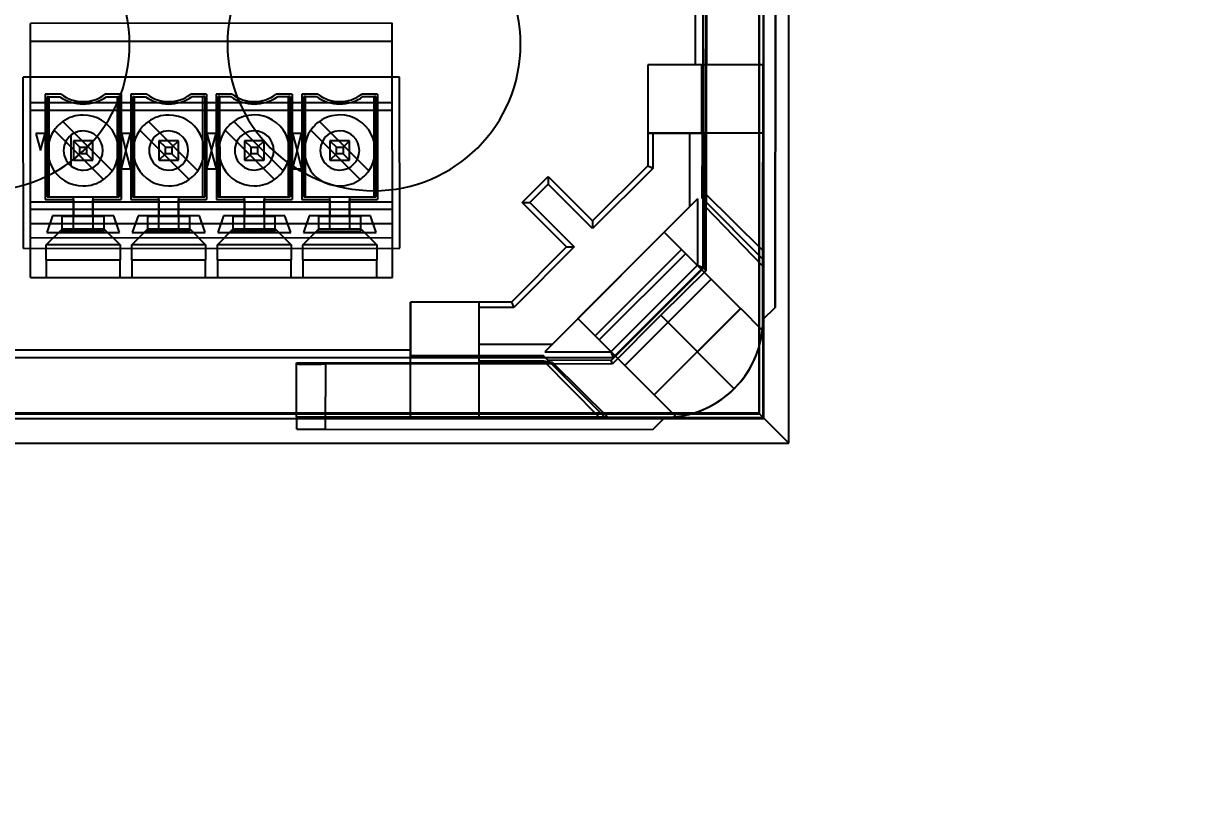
# Model space of a CAD drawing. Header units: inches. Extents: x -1.2 to 16.3, y -13.7 to 34.2.
# Drawn here: x 2.948 to 4.822, y 0.272 to 1.508 of the extents above; entities that cross this region are included whole.
import ezdxf

# ---------------------------------------------------------------- set-up
doc = ezdxf.new("R2010")
doc.units = ezdxf.units.IN
doc.header["$MEASUREMENT"] = 0
for name, color, linetype in [('MAIN-1', 7, 'Continuous'), ('MAIN-2', 7, 'Continuous'), ('PSYMS', 7, 'Continuous')]:
    doc.layers.add(name, color=color, linetype=linetype)
doc.styles.get("Standard").update_dxf_attribs({"font": 'romans.shx'})
doc.dimstyles.get("Standard").update_dxf_attribs({"dimtxt": 0.18, "dimasz": 0.18, "dimexe": 0.18, "dimexo": 0.0625, "dimgap": 0.09, "dimtad": 0, "dimtih": 1, "dimtoh": 1, "dimdec": 4, "dimzin": 0, "dimdsep": 46, "dimtxsty": 'Standard', "dimcen": 0.09, "dimadec": 0, "dimazin": 0, "dimtfac": 1, "dimtdec": 4, "dimtofl": 0, "dimtmove": 0, "dimatfit": 3, "dimfxl": 1, "dimtolj": 1, "dimtzin": 0, "dimarcsym": 0})

# ---------------------------------------------------------------- blocks, each defined once
blk = doc.blocks.new('48250500')
at = {"layer": 'MAIN-1'}
for p, q in [((3.8555, 0), (3.8555, 3.8555)), ((3.8072, 3.8069), (3.8072, 0.048)), ((3.8154, 0.0397), (3.8154, 3.8152)), ((0.04, 0.0397), (3.8154, 0.0397)), ((3.8072, 0.048), (0.0483, 0.048)), ((3.8154, 0.0397), (3.8072, 0.048)), ((3.8154, 0.04), (3.8555, 0)), ((0, 0), (3.8555, 0))]:
    blk.add_line(p, q, dxfattribs=at)
for centre, start, end in [((2.5573, 0.6424), 270, 90), ((3.1872, 0.6425), 90, 270), ((3.1872, 0.6425), 270, 90)]:
    blk.add_arc(centre, 0.2362, start, end, dxfattribs=at)
at = {"layer": 'MAIN-2'}
for p, q in [((3.8083, 0.0472), (3.8083, 3.8083)), ((3.7175, 0.2827), (3.7175, 3.5722)), ((3.705, 0.609), (3.705, 1.5281)), ((3.7206, 0.3811), (3.7218, 0.7947)), ((3.8137, 0.1988), (3.8145, 0.794)), ((3.8145, 0.7946), (3.8138, 0.2848)), ((3.8342, 0.794), (3.8334, 0.2185)), ((3.7229, 0.7485), (3.7216, 0.2775)), ((3.8335, 0.2185), (3.8341, 0.7483)), ((3.2167, 0.6758), (2.634, 0.6757)), ((2.634, 0.6757), (2.634, 0.6757)), ((2.634, 0.6757), (2.634, 0.6757)), ((2.6341, 0.2663), (2.634, 0.6757)), ((3.2167, 0.6758), (3.2167, 0.6758)), ((3.2168, 0.2664), (3.2167, 0.6758)), ((2.634, 0.6472), (3.2167, 0.6473)), ((2.634, 0.6472), (2.634, 0.6472)), ((3.2167, 0.6473), (3.2167, 0.6473)), ((3.6281, 0.609), (3.6281, 0.609)), ((3.6281, 0.609), (3.6281, 0.4987)), ((3.7148, 0.609), (3.6281, 0.609)), ((3.6281, 0.609), (3.6281, 0.609)), ((3.6281, 0.609), (3.6281, 0.4987)), ((3.8142, 0.609), (3.6281, 0.609)), ((3.7148, 0.609), (3.7148, 0.4987)), ((3.8138, 0.296), (3.8142, 0.609)), ((3.8141, 0.4987), (3.8142, 0.609)), ((3.2285, 0.5892), (2.6222, 0.5891)), ((2.6223, 0.3135), (2.6222, 0.5891)), ((3.2285, 0.5892), (3.2285, 0.5892)), ((3.2286, 0.3136), (3.2285, 0.5892)), ((3.2167, 0.5479), (2.634, 0.5478)), ((2.6576, 0.5616), (2.6577, 0.3923)), ((2.6832, 0.5616), (2.6576, 0.5616)), ((2.6576, 0.5616), (2.6576, 0.5616)), ((2.6606, 0.3962), (2.6606, 0.5576)), ((2.6636, 0.5576), (2.6606, 0.5576)), ((2.6636, 0.5576), (2.6813, 0.5576)), ((2.6636, 0.5576), (2.6636, 0.3962)), ((2.6813, 0.5576), (2.6813, 0.5576)), ((2.6832, 0.5616), (2.6832, 0.5616)), ((2.7541, 0.5616), (2.7541, 0.5616)), ((2.7797, 0.5616), (2.7541, 0.5616)), ((2.756, 0.5576), (2.7738, 0.5576)), ((2.756, 0.5576), (2.756, 0.5576)), ((2.7738, 0.3962), (2.7738, 0.5576)), ((2.7767, 0.5576), (2.7738, 0.5576)), ((2.7767, 0.5576), (2.7768, 0.3962)), ((2.7797, 0.5616), (2.7797, 0.3923)), ((2.7797, 0.5616), (2.7797, 0.5616)), ((2.7954, 0.5616), (2.7954, 0.5616)), ((2.7954, 0.5616), (2.7955, 0.3923)), ((2.821, 0.5616), (2.7954, 0.5616)), ((2.7984, 0.3962), (2.7984, 0.5576)), ((2.8013, 0.5576), (2.7984, 0.5576)), ((2.8013, 0.5576), (2.8191, 0.5576)), ((2.8014, 0.3962), (2.8013, 0.5576)), ((2.8191, 0.5576), (2.8191, 0.5576)), ((2.821, 0.5616), (2.821, 0.5616)), ((2.8919, 0.5616), (2.8919, 0.5616)), ((2.9175, 0.5616), (2.8919, 0.5616)), ((2.8938, 0.5577), (2.9116, 0.5577)), ((2.8938, 0.5577), (2.8938, 0.5577)), ((2.9116, 0.3962), (2.9116, 0.5577)), ((2.9145, 0.5577), (2.9116, 0.5577)), ((2.9145, 0.5577), (2.9146, 0.3962)), ((2.9175, 0.5616), (2.9175, 0.3923)), ((2.9175, 0.5616), (2.9175, 0.5616)), ((2.9332, 0.5616), (2.9333, 0.3923)), ((2.9588, 0.5616), (2.9332, 0.5616)), ((2.9332, 0.5616), (2.9332, 0.5616)), ((2.9362, 0.3963), (2.9362, 0.5577)), ((2.9391, 0.5577), (2.9362, 0.5577)), ((2.9391, 0.5577), (2.9569, 0.5577)), ((2.9392, 0.3963), (2.9391, 0.5577)), ((2.9569, 0.5577), (2.9569, 0.5577)), ((2.9588, 0.5616), (2.9588, 0.5616)), ((3.0297, 0.5616), (3.0297, 0.5616)), ((3.0553, 0.5616), (3.0297, 0.5616)), ((3.0316, 0.5577), (3.0494, 0.5577)), ((3.0316, 0.5577), (3.0316, 0.5577)), ((3.0494, 0.3963), (3.0494, 0.5577)), ((3.0523, 0.5577), (3.0494, 0.5577)), ((3.0523, 0.5577), (3.0524, 0.3963)), ((3.0553, 0.5616), (3.0553, 0.3923)), ((3.0553, 0.5616), (3.0553, 0.5616)), ((3.071, 0.5616), (3.071, 0.5616)), ((3.071, 0.5616), (3.0711, 0.3923)), ((3.0966, 0.5616), (3.071, 0.5616)), ((3.074, 0.3963), (3.074, 0.5577)), ((3.0769, 0.5577), (3.074, 0.5577)), ((3.0769, 0.5577), (3.0947, 0.5577)), ((3.077, 0.3963), (3.0769, 0.5577)), ((3.0947, 0.5577), (3.0947, 0.5577)), ((3.0966, 0.5616), (3.0966, 0.5616)), ((3.1675, 0.5617), (3.1675, 0.5617)), ((3.1931, 0.5617), (3.1675, 0.5617)), ((3.1694, 0.5577), (3.1694, 0.5577)), ((3.1694, 0.5577), (3.1872, 0.5577)), ((3.1901, 0.5577), (3.1872, 0.5577)), ((3.1872, 0.3963), (3.1872, 0.5577)), ((3.1901, 0.5577), (3.1902, 0.3963)), ((3.1931, 0.5617), (3.1931, 0.5617)), ((3.1931, 0.5617), (3.1931, 0.3924)), ((2.634, 0.536), (3.2167, 0.5361)), ((2.6859, 0.5177), (2.6859, 0.5177)), ((2.6859, 0.5177), (2.7654, 0.4382)), ((2.8237, 0.5178), (2.8237, 0.5178)), ((2.8237, 0.5178), (2.9032, 0.4382)), ((2.9615, 0.5178), (2.9615, 0.5178)), ((2.9615, 0.5178), (3.041, 0.4383)), ((3.0993, 0.5178), (3.0993, 0.5178)), ((3.0993, 0.5178), (3.1788, 0.4383)), ((2.6424, 0.4986), (2.6424, 0.4986)), ((2.6424, 0.4986), (2.6498, 0.471)), ((2.6572, 0.4986), (2.6424, 0.4986)), ((2.6498, 0.471), (2.6572, 0.4986)), ((2.6572, 0.4986), (2.6572, 0.4986)), ((2.672, 0.5038), (2.672, 0.5038)), ((2.7515, 0.4243), (2.672, 0.5038)), ((2.699, 0.4956), (2.699, 0.4956)), ((2.699, 0.4956), (2.699, 0.4464)), ((2.7802, 0.4986), (2.7802, 0.4986)), ((2.7802, 0.4986), (2.7876, 0.471)), ((2.795, 0.4986), (2.7802, 0.4986)), ((2.7876, 0.471), (2.795, 0.4986)), ((2.795, 0.4986), (2.795, 0.4986)), ((2.8098, 0.5038), (2.8098, 0.5038)), ((2.8893, 0.4243), (2.8098, 0.5038)), ((2.918, 0.4986), (2.918, 0.4986)), ((2.918, 0.4986), (2.9254, 0.4711)), ((2.9328, 0.4986), (2.918, 0.4986)), ((2.9254, 0.4711), (2.9328, 0.4986)), ((2.9328, 0.4986), (2.9328, 0.4986)), ((2.9475, 0.5039), (2.9475, 0.5039)), ((3.0271, 0.4244), (2.9475, 0.5039)), ((3.0558, 0.4986), (3.0558, 0.4986)), ((3.0558, 0.4986), (3.0632, 0.4711)), ((3.0706, 0.4986), (3.0558, 0.4986)), ((3.0632, 0.4711), (3.0706, 0.4986)), ((3.0706, 0.4986), (3.0706, 0.4986)), ((3.0853, 0.5039), (3.0853, 0.5039)), ((3.1649, 0.4244), (3.0853, 0.5039)), ((3.6281, 0.4987), (3.6281, 0.4987)), ((3.6281, 0.4987), (3.7148, 0.4987)), ((3.6281, 0.4987), (3.6281, 0.4987)), ((3.6281, 0.4987), (3.6281, 0.4464)), ((3.8141, 0.4987), (3.6281, 0.4987)), ((3.6281, 0.4987), (3.6281, 0.4987)), ((3.6369, 0.4427), (3.6369, 0.4987)), ((3.6962, 0.3811), (3.6962, 0.4987)), ((3.7156, 0.4987), (3.7155, 0.3946)), ((3.7199, 0.4987), (3.7196, 0.4029)), ((3.8138, 0.3099), (3.8141, 0.4987)), ((2.6498, 0.471), (2.6498, 0.471)), ((2.7344, 0.4868), (2.7029, 0.4868)), ((2.7029, 0.4868), (2.7029, 0.4553)), ((2.7029, 0.4868), (2.7029, 0.4868)), ((2.7029, 0.4868), (2.7135, 0.4762)), ((2.7135, 0.4762), (2.7239, 0.4762)), ((2.7135, 0.4658), (2.7135, 0.4762)), ((2.7239, 0.4762), (2.7344, 0.4868)), ((2.7239, 0.4762), (2.7239, 0.4658)), ((2.7344, 0.4553), (2.7344, 0.4868)), ((2.7344, 0.4868), (2.7344, 0.4868)), ((2.7876, 0.471), (2.7797, 0.4415)), ((2.7955, 0.4415), (2.7876, 0.471)), ((2.7876, 0.471), (2.7876, 0.471)), ((2.7876, 0.471), (2.7876, 0.471)), ((2.8722, 0.4868), (2.8407, 0.4868)), ((2.8407, 0.4868), (2.8407, 0.4553)), ((2.8407, 0.4868), (2.8513, 0.4762)), ((2.8407, 0.4868), (2.8407, 0.4868)), ((2.8513, 0.4658), (2.8513, 0.4762)), ((2.8513, 0.4762), (2.8617, 0.4762)), ((2.8617, 0.4762), (2.8722, 0.4868)), ((2.8617, 0.4762), (2.8617, 0.4658)), ((2.8722, 0.4553), (2.8722, 0.4868)), ((2.8722, 0.4868), (2.8722, 0.4868)), ((2.9254, 0.4711), (2.9175, 0.4415)), ((2.9333, 0.4415), (2.9254, 0.4711)), ((2.9254, 0.4711), (2.9254, 0.4711)), ((2.9254, 0.4711), (2.9254, 0.4711)), ((3.01, 0.4868), (2.9785, 0.4868)), ((2.9785, 0.4868), (2.9785, 0.4553)), ((2.9785, 0.4868), (2.9785, 0.4868)), ((2.9785, 0.4868), (2.9891, 0.4763)), ((2.9891, 0.4763), (2.9995, 0.4763)), ((2.9891, 0.4659), (2.9891, 0.4763)), ((2.9995, 0.4763), (3.01, 0.4868)), ((2.9995, 0.4763), (2.9995, 0.4659)), ((3.01, 0.4553), (3.01, 0.4868)), ((3.01, 0.4868), (3.01, 0.4868)), ((3.0632, 0.4711), (3.0553, 0.4416)), ((3.0711, 0.4416), (3.0632, 0.4711)), ((3.0632, 0.4711), (3.0632, 0.4711)), ((3.0632, 0.4711), (3.0632, 0.4711)), ((3.1478, 0.4868), (3.1163, 0.4868)), ((3.1163, 0.4868), (3.1163, 0.4553)), ((3.1163, 0.4868), (3.1163, 0.4868)), ((3.1163, 0.4868), (3.1269, 0.4763)), ((3.1269, 0.4763), (3.1373, 0.4763)), ((3.1269, 0.4659), (3.1269, 0.4763)), ((3.1373, 0.4763), (3.1478, 0.4868)), ((3.1373, 0.4763), (3.1373, 0.4659)), ((3.1478, 0.4554), (3.1478, 0.4868)), ((3.1478, 0.4868), (3.1478, 0.4868)), ((2.7135, 0.4658), (2.7029, 0.4553)), ((2.7029, 0.4553), (2.7344, 0.4553)), ((2.7029, 0.4553), (2.7029, 0.4553)), ((2.7239, 0.4658), (2.7135, 0.4658)), ((2.7344, 0.4553), (2.7239, 0.4658)), ((2.7344, 0.4553), (2.7344, 0.4553)), ((2.8513, 0.4658), (2.8407, 0.4553)), ((2.8407, 0.4553), (2.8722, 0.4553)), ((2.8407, 0.4553), (2.8407, 0.4553)), ((2.8617, 0.4658), (2.8513, 0.4658)), ((2.8722, 0.4553), (2.8617, 0.4658)), ((2.8722, 0.4553), (2.8722, 0.4553)), ((2.9891, 0.4659), (2.9785, 0.4553)), ((2.9785, 0.4553), (3.01, 0.4553)), ((2.9785, 0.4553), (2.9785, 0.4553)), ((2.9995, 0.4659), (2.9891, 0.4659)), ((3.01, 0.4553), (2.9995, 0.4659)), ((3.01, 0.4553), (3.01, 0.4553)), ((3.1269, 0.4659), (3.1163, 0.4553)), ((3.1163, 0.4553), (3.1478, 0.4554)), ((3.1163, 0.4553), (3.1163, 0.4553)), ((3.1373, 0.4659), (3.1269, 0.4659)), ((3.1478, 0.4554), (3.1373, 0.4659)), ((3.1478, 0.4554), (3.1478, 0.4554)), ((2.699, 0.4464), (2.699, 0.4464)), ((2.7654, 0.4382), (2.7654, 0.4382)), ((2.7797, 0.4415), (2.7955, 0.4415)), ((2.7797, 0.4415), (2.7797, 0.4415)), ((2.7955, 0.4415), (2.7955, 0.4415)), ((2.9032, 0.4382), (2.9032, 0.4382)), ((2.9175, 0.4415), (2.9333, 0.4415)), ((2.9175, 0.4415), (2.9175, 0.4415)), ((2.9333, 0.4415), (2.9333, 0.4415)), ((3.041, 0.4383), (3.041, 0.4383)), ((3.0553, 0.4416), (3.0711, 0.4416)), ((3.0553, 0.4416), (3.0553, 0.4416)), ((3.0711, 0.4416), (3.0711, 0.4416)), ((3.1788, 0.4383), (3.1788, 0.4383)), ((3.5394, 0.3577), (3.6281, 0.4464)), ((3.6369, 0.4427), (3.5394, 0.3452)), ((3.6281, 0.4464), (3.6369, 0.4427)), ((2.7515, 0.4243), (2.7515, 0.4243)), ((2.8893, 0.4243), (2.8893, 0.4243)), ((3.0271, 0.4244), (3.0271, 0.4244)), ((3.1649, 0.4244), (3.1649, 0.4244)), ((3.426, 0.3873), (3.4679, 0.4292)), ((3.4679, 0.4167), (3.4385, 0.3873)), ((3.4679, 0.4292), (3.5394, 0.3577)), ((3.4679, 0.4292), (3.4679, 0.4167)), ((3.5394, 0.3452), (3.4679, 0.4167)), ((2.6606, 0.3962), (2.6636, 0.3962)), ((2.6636, 0.3962), (2.7738, 0.3962)), ((2.703, 0.3962), (2.703, 0.3962)), ((2.703, 0.345), (2.703, 0.3962)), ((2.7344, 0.3962), (2.7344, 0.3962)), ((2.7344, 0.3962), (2.7345, 0.345)), ((2.7738, 0.3962), (2.7768, 0.3962)), ((2.7984, 0.3962), (2.8014, 0.3962)), ((2.8014, 0.3962), (2.9116, 0.3962)), ((2.8407, 0.3962), (2.8407, 0.3962)), ((2.8408, 0.3451), (2.8407, 0.3962)), ((2.8722, 0.3962), (2.8722, 0.3962)), ((2.8722, 0.3962), (2.8723, 0.3451)), ((2.9116, 0.3962), (2.9146, 0.3962)), ((2.9362, 0.3963), (2.9392, 0.3963)), ((2.9392, 0.3963), (3.0494, 0.3963)), ((2.9785, 0.3963), (2.9785, 0.3963)), ((2.9786, 0.3451), (2.9785, 0.3963)), ((3.01, 0.3963), (3.01, 0.3963)), ((3.01, 0.3963), (3.01, 0.3451)), ((3.0494, 0.3963), (3.0524, 0.3963)), ((3.074, 0.3963), (3.077, 0.3963)), ((3.077, 0.3963), (3.1872, 0.3963)), ((3.1163, 0.3963), (3.1163, 0.3963)), ((3.1163, 0.3451), (3.1163, 0.3963)), ((3.1478, 0.3963), (3.1478, 0.3963)), ((3.1478, 0.3963), (3.1478, 0.3451)), ((3.1872, 0.3963), (3.1902, 0.3963)), ((3.7155, 0.3946), (3.8138, 0.296)), ((3.719, 0.3911), (3.7155, 0.3946)), ((3.7196, 0.4029), (3.7206, 0.3811)), ((3.8138, 0.3099), (3.7196, 0.4029)), ((2.6341, 0.3883), (3.2167, 0.3884)), ((2.6341, 0.3883), (2.6341, 0.3883)), ((3.2167, 0.376), (2.6341, 0.3759)), ((2.6577, 0.3923), (2.703, 0.3923)), ((2.6577, 0.3923), (2.6577, 0.3923)), ((2.703, 0.3923), (2.703, 0.3659)), ((2.703, 0.3923), (2.703, 0.3923)), ((2.7344, 0.3923), (2.7344, 0.3923)), ((2.7345, 0.3659), (2.7344, 0.3923)), ((2.7344, 0.3923), (2.7797, 0.3923)), ((2.7797, 0.3923), (2.7797, 0.3923)), ((2.7955, 0.3923), (2.7955, 0.3923)), ((2.7955, 0.3923), (2.8407, 0.3923)), ((2.8407, 0.3923), (2.8407, 0.3923)), ((2.8407, 0.3923), (2.8408, 0.3659)), ((2.8722, 0.3923), (2.8722, 0.3923)), ((2.8723, 0.3659), (2.8722, 0.3923)), ((2.8722, 0.3923), (2.9175, 0.3923)), ((2.9175, 0.3923), (2.9175, 0.3923)), ((2.9333, 0.3923), (2.9785, 0.3923)), ((2.9333, 0.3923), (2.9333, 0.3923)), ((2.9785, 0.3923), (2.9785, 0.3659)), ((2.9785, 0.3923), (2.9785, 0.3923)), ((3.01, 0.3923), (3.01, 0.3923)), ((3.01, 0.366), (3.01, 0.3923)), ((3.01, 0.3923), (3.0553, 0.3923)), ((3.0553, 0.3923), (3.0553, 0.3923)), ((3.0711, 0.3923), (3.1163, 0.3924)), ((3.0711, 0.3923), (3.0711, 0.3923)), ((3.1163, 0.3924), (3.1163, 0.3924)), ((3.1163, 0.3924), (3.1163, 0.366)), ((3.1478, 0.366), (3.1478, 0.3924)), ((3.1478, 0.3924), (3.1478, 0.3924)), ((3.1478, 0.3924), (3.1931, 0.3924)), ((3.1931, 0.3924), (3.1931, 0.3924)), ((3.2167, 0.3884), (3.2167, 0.3884)), ((3.4975, 0.3158), (3.426, 0.3873)), ((3.426, 0.3873), (3.4385, 0.3873)), ((3.4385, 0.3873), (3.5099, 0.3158)), ((3.7081, 0.393), (3.4622, 0.1471)), ((3.7081, 0.393), (3.7081, 0.2866)), ((3.719, 0.3911), (3.7189, 0.2824)), ((3.8138, 0.296), (3.719, 0.3911)), ((3.8138, 0.2848), (3.7206, 0.3811)), ((2.6693, 0.3659), (2.6601, 0.3391)), ((2.7681, 0.3659), (2.6693, 0.3659)), ((2.6693, 0.3659), (2.6693, 0.3659)), ((2.7526, 0.3647), (2.6848, 0.3647)), ((2.6849, 0.345), (2.6848, 0.3647)), ((2.6848, 0.3647), (2.6848, 0.3647)), ((2.703, 0.3659), (2.703, 0.3659)), ((2.7345, 0.3659), (2.7345, 0.3659)), ((2.7526, 0.345), (2.7526, 0.3647)), ((2.7526, 0.3647), (2.7526, 0.3647)), ((2.7774, 0.3391), (2.7681, 0.3659)), ((2.7681, 0.3659), (2.7681, 0.3659)), ((2.8071, 0.3659), (2.7978, 0.3391)), ((2.9059, 0.3659), (2.8071, 0.3659)), ((2.8071, 0.3659), (2.8071, 0.3659)), ((2.8904, 0.3647), (2.8226, 0.3647)), ((2.8226, 0.345), (2.8226, 0.3647)), ((2.8226, 0.3647), (2.8226, 0.3647)), ((2.8408, 0.3659), (2.8408, 0.3659)), ((2.8723, 0.3659), (2.8723, 0.3659)), ((2.8904, 0.3451), (2.8904, 0.3647)), ((2.8904, 0.3647), (2.8904, 0.3647)), ((2.9059, 0.3659), (2.9059, 0.3659)), ((2.9152, 0.3392), (2.9059, 0.3659)), ((2.9449, 0.3659), (2.9356, 0.3392)), ((3.0437, 0.366), (2.9449, 0.3659)), ((2.9449, 0.3659), (2.9449, 0.3659)), ((3.0282, 0.3648), (2.9604, 0.3648)), ((2.9604, 0.3451), (2.9604, 0.3648)), ((2.9604, 0.3648), (2.9604, 0.3648)), ((2.9785, 0.3659), (2.9785, 0.3659)), ((3.01, 0.366), (3.01, 0.366)), ((3.0282, 0.3451), (3.0282, 0.3648)), ((3.0282, 0.3648), (3.0282, 0.3648)), ((3.053, 0.3392), (3.0437, 0.366)), ((3.0437, 0.366), (3.0437, 0.366)), ((3.0827, 0.366), (3.0734, 0.3392)), ((3.1815, 0.366), (3.0827, 0.366)), ((3.0827, 0.366), (3.0827, 0.366)), ((3.166, 0.3648), (3.0982, 0.3648)), ((3.0982, 0.3451), (3.0982, 0.3648)), ((3.0982, 0.3648), (3.0982, 0.3648)), ((3.1163, 0.366), (3.1163, 0.366)), ((3.1478, 0.366), (3.1478, 0.366)), ((3.166, 0.3451), (3.166, 0.3648)), ((3.166, 0.3648), (3.166, 0.3648)), ((3.1908, 0.3392), (3.1815, 0.366)), ((3.1815, 0.366), (3.1815, 0.366)), ((3.5394, 0.3577), (3.5394, 0.3452)), ((3.2167, 0.353), (2.6341, 0.3529)), ((2.6341, 0.3529), (2.6341, 0.3529)), ((2.6593, 0.319), (2.6849, 0.3446)), ((2.6601, 0.3391), (2.6601, 0.3391)), ((2.6601, 0.3391), (2.7774, 0.3391)), ((2.7526, 0.341), (2.6812, 0.341)), ((2.6849, 0.345), (2.7526, 0.345)), ((2.6849, 0.3446), (2.6849, 0.345)), ((2.6849, 0.3446), (2.6849, 0.3446)), ((2.703, 0.345), (2.7345, 0.345)), ((2.703, 0.345), (2.703, 0.345)), ((2.7345, 0.345), (2.7345, 0.345)), ((2.7526, 0.3446), (2.7526, 0.345)), ((2.7526, 0.3446), (2.7782, 0.3191)), ((2.7526, 0.341), (2.7526, 0.3446)), ((2.7526, 0.3446), (2.7526, 0.3446)), ((2.7774, 0.3391), (2.7774, 0.3391)), ((2.7971, 0.3191), (2.8226, 0.3447)), ((2.7978, 0.3391), (2.9152, 0.3392)), ((2.7978, 0.3391), (2.7978, 0.3391)), ((2.8904, 0.341), (2.819, 0.341)), ((2.8226, 0.345), (2.8904, 0.3451)), ((2.8226, 0.3447), (2.8226, 0.345)), ((2.8226, 0.3447), (2.8226, 0.3447)), ((2.8408, 0.3451), (2.8723, 0.3451)), ((2.8408, 0.3451), (2.8408, 0.3451)), ((2.8723, 0.3451), (2.8723, 0.3451)), ((2.8904, 0.3447), (2.8904, 0.3451)), ((2.8904, 0.3447), (2.916, 0.3191)), ((2.8904, 0.341), (2.8904, 0.3447)), ((2.8904, 0.3447), (2.8904, 0.3447)), ((2.9152, 0.3392), (2.9152, 0.3392)), ((2.9349, 0.3191), (2.9604, 0.3447)), ((2.9356, 0.3392), (3.053, 0.3392)), ((2.9356, 0.3392), (2.9356, 0.3392)), ((3.0282, 0.341), (2.9568, 0.341)), ((2.9604, 0.3451), (3.0282, 0.3451)), ((2.9604, 0.3447), (2.9604, 0.3451)), ((2.9604, 0.3447), (2.9604, 0.3447)), ((2.9786, 0.3451), (3.01, 0.3451)), ((2.9786, 0.3451), (2.9786, 0.3451)), ((3.01, 0.3451), (3.01, 0.3451)), ((3.0282, 0.3447), (3.0282, 0.3451)), ((3.0282, 0.3447), (3.0538, 0.3191)), ((3.0282, 0.3447), (3.0282, 0.3447)), ((3.0282, 0.341), (3.0282, 0.3447)), ((3.053, 0.3392), (3.053, 0.3392)), ((3.0727, 0.3191), (3.0982, 0.3447)), ((3.0734, 0.3392), (3.0734, 0.3392)), ((3.0734, 0.3392), (3.1908, 0.3392)), ((3.0946, 0.341), (3.166, 0.3411)), ((3.0982, 0.3451), (3.166, 0.3451)), ((3.0982, 0.3447), (3.0982, 0.3451)), ((3.0982, 0.3447), (3.0982, 0.3447)), ((3.1163, 0.3451), (3.1478, 0.3451)), ((3.1163, 0.3451), (3.1163, 0.3451)), ((3.1478, 0.3451), (3.1478, 0.3451)), ((3.166, 0.3447), (3.166, 0.3451)), ((3.166, 0.3411), (3.166, 0.3447)), ((3.166, 0.3447), (3.1916, 0.3191)), ((3.166, 0.3447), (3.166, 0.3447)), ((3.1908, 0.3392), (3.1908, 0.3392)), ((3.2167, 0.353), (3.2167, 0.353)), ((3.5156, 0.2004), (3.6548, 0.3396)), ((3.5156, 0.2004), (3.6548, 0.3396)), ((3.5156, 0.2004), (3.6548, 0.3396)), ((3.5156, 0.2004), (3.6548, 0.3396)), ((3.5156, 0.2004), (3.6548, 0.3396)), ((3.5156, 0.2004), (3.6548, 0.3396)), ((3.5156, 0.2004), (3.6548, 0.3396)), ((3.5156, 0.2004), (3.6548, 0.3396)), ((3.5156, 0.2004), (3.6548, 0.3396)), ((3.5156, 0.2004), (3.6548, 0.3396)), ((3.5156, 0.2004), (3.6548, 0.3396)), ((3.5156, 0.2004), (3.6548, 0.3396)), ((3.5156, 0.2004), (3.6548, 0.3396)), ((3.5156, 0.2004), (3.6548, 0.3396)), ((3.5156, 0.2004), (3.6548, 0.3396)), ((3.6548, 0.3396), (3.6548, 0.3396)), ((3.6548, 0.3396), (3.6548, 0.3396)), ((3.6548, 0.3396), (3.6548, 0.3396)), ((3.6548, 0.3396), (3.6548, 0.3396)), ((3.6548, 0.3396), (3.6826, 0.3118)), ((3.6548, 0.3396), (3.6548, 0.3396)), ((3.6548, 0.3396), (3.6826, 0.3118)), ((3.6548, 0.3396), (3.6548, 0.3396)), ((3.6548, 0.3396), (3.6548, 0.3396)), ((3.6548, 0.3396), (3.6548, 0.3396)), ((3.6548, 0.3396), (3.6548, 0.3396)), ((3.6548, 0.3396), (3.6548, 0.3396)), ((3.6548, 0.3396), (3.6548, 0.3396)), ((3.6548, 0.3396), (3.6548, 0.3396)), ((3.6548, 0.3396), (3.7778, 0.2166)), ((3.2167, 0.3302), (2.6341, 0.3301)), ((2.6593, 0.319), (2.6593, 0.319)), ((2.6593, 0.2948), (2.6593, 0.319)), ((2.6597, 0.3195), (2.7777, 0.3195)), ((2.7782, 0.3191), (2.7782, 0.2948)), ((2.7782, 0.3191), (2.7782, 0.3191)), ((2.7971, 0.3191), (2.7971, 0.3191)), ((2.7971, 0.2948), (2.7971, 0.3191)), ((2.7975, 0.3195), (2.9155, 0.3195)), ((2.916, 0.3191), (2.916, 0.2949)), ((2.916, 0.3191), (2.916, 0.3191)), ((2.9349, 0.3191), (2.9349, 0.3191)), ((2.9349, 0.2949), (2.9349, 0.3191)), ((2.9353, 0.3195), (3.0533, 0.3195)), ((3.0538, 0.3191), (3.0538, 0.3191)), ((3.0538, 0.3191), (3.0538, 0.2949)), ((3.0727, 0.3191), (3.0727, 0.3191)), ((3.0727, 0.2949), (3.0727, 0.3191)), ((3.0731, 0.3195), (3.1911, 0.3196)), ((3.1916, 0.3191), (3.1916, 0.2949)), ((3.1916, 0.3191), (3.1916, 0.3191)), ((2.6223, 0.3135), (3.2286, 0.3136)), ((2.6223, 0.3135), (2.6223, 0.3135)), ((3.2286, 0.3136), (3.2286, 0.3136)), ((3.4088, 0.2271), (3.4975, 0.3158)), ((3.5099, 0.3158), (3.4125, 0.2183)), ((3.4975, 0.3158), (3.5099, 0.3158)), ((3.6826, 0.3118), (3.5434, 0.1726)), ((3.6826, 0.3118), (3.5434, 0.1726)), ((3.6826, 0.3118), (3.5434, 0.1726)), ((3.6826, 0.3118), (3.5434, 0.1726)), ((3.6826, 0.3118), (3.5434, 0.1726)), ((3.6826, 0.3118), (3.5434, 0.1726)), ((3.6826, 0.3118), (3.5434, 0.1726)), ((3.6826, 0.3118), (3.5434, 0.1726)), ((3.6826, 0.3118), (3.5434, 0.1726)), ((3.6826, 0.3118), (3.5434, 0.1726)), ((3.6826, 0.3118), (3.5434, 0.1726)), ((3.6826, 0.3118), (3.5434, 0.1726)), ((3.6826, 0.3118), (3.5434, 0.1726)), ((3.6826, 0.3118), (3.5434, 0.1726)), ((3.6826, 0.3118), (3.5434, 0.1726)), ((3.6893, 0.3051), (3.5499, 0.1661)), ((3.8138, 0.2848), (3.8138, 0.3099)), ((2.6593, 0.2948), (2.6593, 0.2663)), ((2.6593, 0.2948), (2.7782, 0.2948)), ((2.7782, 0.2663), (2.7782, 0.2948)), ((2.7971, 0.2948), (2.916, 0.2949)), ((2.7971, 0.2948), (2.7971, 0.2663)), ((2.916, 0.2663), (2.916, 0.2949)), ((2.9349, 0.2949), (2.9349, 0.2663)), ((2.9349, 0.2949), (3.0538, 0.2949)), ((3.0538, 0.2664), (3.0538, 0.2949)), ((3.0727, 0.2949), (3.1916, 0.2949)), ((3.0727, 0.2949), (3.0727, 0.2664)), ((3.1916, 0.2664), (3.1916, 0.2949)), ((3.5686, 0.1471), (3.7081, 0.2866)), ((3.7189, 0.2824), (3.5692, 0.1331)), ((3.7175, 0.2827), (3.5725, 0.1377)), ((3.7081, 0.2866), (3.7175, 0.2827)), ((3.7216, 0.2775), (3.7189, 0.2824)), ((3.8137, 0.1988), (3.8138, 0.296)), ((3.8138, 0.296), (3.8138, 0.296)), ((2.6341, 0.2663), (3.2168, 0.2664)), ((2.6341, 0.2663), (2.6341, 0.2663)), ((2.6593, 0.2663), (2.6593, 0.2663)), ((2.7782, 0.2663), (2.7782, 0.2663)), ((2.7971, 0.2663), (2.7971, 0.2663)), ((2.916, 0.2663), (2.916, 0.2663)), ((2.9349, 0.2663), (2.9349, 0.2663)), ((3.0538, 0.2664), (3.0538, 0.2664)), ((3.0727, 0.2664), (3.0727, 0.2664)), ((3.1916, 0.2664), (3.1916, 0.2664)), ((3.2168, 0.2664), (3.2168, 0.2664)), ((3.5911, 0.1249), (3.7305, 0.2639)), ((3.5911, 0.1249), (3.7305, 0.2639)), ((3.7216, 0.2775), (3.6494, 0.2059)), ((3.2462, 0.2271), (3.2462, 0.2271)), ((3.2462, 0.2271), (3.2462, 0.1404)), ((3.3565, 0.2271), (3.2462, 0.2271)), ((3.2462, 0.042), (3.2462, 0.2271)), ((3.2462, 0.2271), (3.2462, 0.2271)), ((3.3565, 0.2271), (3.2462, 0.2271)), ((3.3565, 0.2271), (3.3565, 0.2271)), ((3.3565, 0.1404), (3.3565, 0.2271)), ((3.4088, 0.2271), (3.3565, 0.2271)), ((3.3565, 0.2271), (3.3565, 0.2271)), ((3.3565, 0.0419), (3.3565, 0.2271)), ((3.3565, 0.2271), (3.3565, 0.2271)), ((3.4088, 0.2271), (3.4125, 0.2183)), ((3.4125, 0.2183), (3.3565, 0.2183)), ((3.6385, 0.0775), (3.7778, 0.2166)), ((3.7779, 0.2165), (3.6385, 0.0775)), ((3.7779, 0.2165), (3.7778, 0.2166)), ((3.7779, 0.2165), (3.8127, 0.1816)), ((3.8137, 0.1988), (3.8335, 0.2185)), ((3.8334, 0.2185), (3.8137, 0.1988)), ((3.8335, 0.2185), (3.8334, 0.2185)), ((3.5156, 0.2004), (3.5156, 0.2004)), ((3.5156, 0.2004), (3.5156, 0.2004)), ((3.5156, 0.2004), (3.5156, 0.2004)), ((3.5156, 0.2004), (3.5434, 0.1726)), ((3.5156, 0.2004), (3.5156, 0.2004)), ((3.5156, 0.2004), (3.5434, 0.1726)), ((3.5156, 0.2004), (3.5156, 0.2004)), ((3.5156, 0.2004), (3.5156, 0.2004)), ((3.5156, 0.2004), (3.5156, 0.2004)), ((3.5156, 0.2004), (3.5156, 0.2004)), ((3.5156, 0.2004), (3.5156, 0.2004)), ((3.5156, 0.2004), (3.5156, 0.2004)), ((3.5156, 0.2004), (3.5156, 0.2004)), ((3.5156, 0.2004), (3.5156, 0.2004)), ((3.5156, 0.2004), (3.6385, 0.0775)), ((3.6494, 0.2059), (3.5714, 0.1277)), ((3.7675, 0.0875), (3.6494, 0.2059)), ((3.8137, 0.1988), (3.8137, 0.1988)), ((3.8137, 0.1988), (3.8137, 0.1988)), ((3.8136, 0.1808), (3.8127, 0.1816)), ((3.8136, 0.1808), (3.8134, 0.0413)), ((3.8136, 0.1808), (3.8134, 0.0413)), ((2.5453, 0.1502), (3.2462, 0.1502)), ((3.3565, 0.159), (3.4741, 0.159)), ((0.283, 0.1377), (3.5725, 0.1377)), ((3.3565, 0.1404), (3.2462, 0.1404)), ((3.4605, 0.1402), (3.3565, 0.1403)), ((3.461, 0.132), (3.3565, 0.1318)), ((3.4675, 0.1332), (3.4605, 0.1402)), ((3.5593, 0.0416), (3.4605, 0.1402)), ((3.4746, 0.1299), (3.461, 0.132)), ((3.5501, 0.0416), (3.461, 0.132)), ((3.4622, 0.1471), (3.5686, 0.1471)), ((3.4675, 0.1332), (3.5593, 0.0416)), ((3.5692, 0.1331), (3.4675, 0.1332)), ((3.5686, 0.1471), (3.5725, 0.1377)), ((3.5714, 0.1277), (3.5692, 0.1331)), ((3.0625, 0.0422), (3.0626, 0.1291)), ((3.0625, 0.0422), (3.0626, 0.1276)), ((3.0626, 0.1291), (3.4746, 0.1299)), ((3.0626, 0.1291), (3.0626, 0.1276)), ((3.103, 0.1268), (3.102, 0.1268)), ((3.104, 0.1268), (3.103, 0.1268)), ((3.105, 0.1268), (3.104, 0.1268)), ((3.1059, 0.1268), (3.105, 0.1268)), ((3.1069, 0.1268), (3.1059, 0.1268)), ((3.1079, 0.1268), (3.1069, 0.1268)), ((3.1089, 0.1268), (3.1079, 0.1268)), ((3.1089, 0.1268), (3.1087, 0.0225)), ((3.5714, 0.1277), (3.1089, 0.1268)), ((3.4746, 0.1299), (3.5639, 0.0416)), ((3.6735, 0.0425), (3.6385, 0.0775)), ((3.6385, 0.0775), (3.6385, 0.0775)), ((3.7593, 0.0799), (3.7592, 0.0799)), ((0.0472, 0.0472), (3.8083, 0.0472)), ((3.0625, 0.0422), (3.0625, 0.0422)), ((3.5639, 0.0416), (3.0625, 0.0422)), ((3.0631, 0.0422), (3.6561, 0.0415)), ((3.0631, 0.0225), (3.0631, 0.0422)), ((3.2462, 0.042), (3.3565, 0.0419)), ((3.2462, 0.042), (3.5593, 0.0416)), ((3.3565, 0.0419), (3.5501, 0.0416)), ((3.3565, 0.0419), (3.3565, 0.0419)), ((3.5501, 0.0416), (3.5639, 0.0416)), ((3.5593, 0.0416), (3.656, 0.0415)), ((3.5593, 0.0416), (3.5593, 0.0416)), ((3.6561, 0.0415), (3.6364, 0.0219)), ((3.6364, 0.0219), (3.6561, 0.0415)), ((3.656, 0.0415), (3.6561, 0.0415)), ((3.6561, 0.0415), (3.6561, 0.0415)), ((3.6745, 0.0415), (3.6735, 0.0425)), ((3.6745, 0.0415), (3.6745, 0.0415)), ((3.6745, 0.0415), (3.8134, 0.0413)), ((3.8083, 0.0472), (3.8154, 0.04)), ((3.1087, 0.0225), (3.6364, 0.0219))]:
    blk.add_line(p, q, dxfattribs=at)
for centre, radius, start, end in [((2.7187, 0.6108), 0.065, 234.9147, 270.0115), ((2.7187, 0.6088), 0.0591, 233.1416, 270.0115), ((2.7187, 0.6088), 0.0591, 270.0115, 306.8814), ((2.7187, 0.6108), 0.065, 270.0115, 305.1082), ((2.8565, 0.6108), 0.065, 234.9147, 270.0115), ((2.8565, 0.6088), 0.0591, 233.1416, 270.0115), ((2.8565, 0.6088), 0.0591, 270.0115, 306.8814), ((2.8565, 0.6108), 0.065, 270.0115, 305.1082), ((2.9942, 0.6108), 0.065, 234.9147, 270.0115), ((2.9942, 0.6089), 0.0591, 233.1416, 270.0115), ((2.9942, 0.6089), 0.0591, 270.0115, 306.8814), ((2.9942, 0.6108), 0.065, 270.0115, 305.1082), ((3.132, 0.6109), 0.065, 234.9147, 270.0115), ((3.132, 0.6089), 0.0591, 233.1416, 270.0115), ((3.132, 0.6089), 0.0591, 270.0115, 306.8814), ((3.132, 0.6109), 0.065, 270.0115, 305.1082), ((2.7187, 0.471), 0.0571, 90.0114, 125.0832), ((2.7187, 0.471), 0.0571, 324.9397, 90.0114), ((2.8565, 0.471), 0.0571, 90.0114, 125.0832), ((2.8565, 0.471), 0.0571, 324.9397, 90.0114), ((2.9943, 0.4711), 0.0571, 90.0114, 125.0832), ((2.9943, 0.4711), 0.0571, 324.9397, 90.0114), ((3.1321, 0.4711), 0.0571, 90.0114, 125.0832), ((3.1321, 0.4711), 0.0571, 324.9397, 90.0114), ((2.7187, 0.471), 0.0571, 125.0832, 144.9397), ((2.8565, 0.471), 0.0571, 125.0832, 144.9397), ((2.9943, 0.4711), 0.0571, 125.0832, 144.9397), ((3.1321, 0.4711), 0.0571, 125.0832, 144.9397), ((2.7187, 0.471), 0.0571, 144.9397, 270.0115), ((2.7187, 0.471), 0.0315, 90.0114, 270.0115), ((2.7187, 0.471), 0.0315, 90.0114, 128.6937), ((2.7187, 0.471), 0.0315, 270.0115, 90.0114), ((2.7187, 0.471), 0.0315, 270.0115, 90.0114), ((2.8565, 0.471), 0.0571, 144.9397, 270.0115), ((2.8565, 0.471), 0.0315, 90.0114, 270.0115), ((2.8565, 0.471), 0.0315, 90.0114, 270.0115), ((2.8565, 0.471), 0.0315, 270.0115, 90.0114), ((2.8565, 0.471), 0.0315, 270.0115, 90.0114), ((2.9943, 0.4711), 0.0571, 144.9397, 270.0115), ((2.9943, 0.4711), 0.0315, 90.0114, 270.0115), ((2.9943, 0.4711), 0.0315, 90.0114, 270.0115), ((2.9943, 0.4711), 0.0315, 270.0115, 90.0114), ((2.9943, 0.4711), 0.0315, 270.0115, 90.0114), ((3.1321, 0.4711), 0.0571, 144.9397, 270.0115), ((3.1321, 0.4711), 0.0315, 90.0114, 270.0115), ((3.1321, 0.4711), 0.0315, 90.0114, 270.0115), ((3.1321, 0.4711), 0.0315, 270.0115, 90.0114), ((3.1321, 0.4711), 0.0315, 270.0115, 90.0114), ((2.7187, 0.471), 0.0315, 231.3293, 270.0115), ((2.7187, 0.471), 0.0571, 305.0832, 324.9397), ((2.8565, 0.471), 0.0571, 305.0832, 324.9397), ((2.9943, 0.4711), 0.0571, 305.0832, 324.9397), ((3.1321, 0.4711), 0.0571, 305.0832, 324.9397), ((2.7187, 0.471), 0.0571, 270.0115, 305.0832), ((2.8565, 0.471), 0.0571, 270.0115, 305.0832), ((2.9943, 0.4711), 0.0571, 270.0115, 305.0832), ((3.1321, 0.4711), 0.0571, 270.0115, 305.0832)]:
    blk.add_arc(centre, radius, start, end, dxfattribs=at)
for centre, major_axis, ratio, start_param, end_param in [((3.6563, 0.199), (-0.1181, -0.1042), 0.999977, 1.631741, 2.417139), ((3.6562, 0.199), (0.0194, 0.1563), 1, -1.557798, -1.448531), ((3.6562, 0.199), (-0.1415, 0.0692), 0.99987, 2.136131, 3.486394), ((3.102, 0.1275), (-0.0394, 0), 0.017471, 0.000101, 1.570925), ((3.6563, 0.199), (0.0098, 0.1572), 0.999977, -3.080437, -2.295039), ((3.1019, 0.0422), (0.0394, 0), 0.000016, -3.141464, -2.966931), ((3.6562, 0.199), (0.0194, 0.1563), 1, -3.019328, -2.908061), ((3.1019, 0.0225), (0.0394, 0), 0.000016, -2.966931, -1.570668), ((3.1019, 0.0225), (0.0394, 0), 0.000016, -1.570668, -1.396135)]:
    blk.add_ellipse(centre, major_axis=major_axis, ratio=ratio, start_param=start_param, end_param=end_param, dxfattribs=at)
blk = doc.blocks.new('*D94')
at = {"layer": 'Defpoints', "color": 0, "transparency": 16777216}
for p in [(-0.4633, 31.6766), (-0.4633, -13.3234), (15.4457, -13.3234)]:
    blk.add_point(p, dxfattribs=at)
at = {"layer": 'PSYMS', "color": 0, "lineweight": -2, "transparency": 16777216}
for p, q in [((-0.4008, 31.6766), (15.6257, 31.6766)), ((15.4457, 31.4966), (15.4457, 10.4546)), ((15.4457, -13.1434), (15.4457, 9.7746)), ((-0.4008, -13.3234), (15.6257, -13.3234))]:
    blk.add_line(p, q, dxfattribs=at)
at = {"layer": 'PSYMS', "color": 0, "transparency": 16777216}
for points in [[(15.4157, 31.4966), (15.4757, 31.4966), (15.4457, 31.6766)], [(15.4157, -13.1434), (15.4757, -13.1434), (15.4457, -13.3234)]]:
    blk.add_solid(points, dxfattribs=at)
at = {"layer": 'PSYMS', "color": 0, "transparency": 16777216, "insert": (15.4457, 10.1146), "char_height": 0.5, "attachment_point": 5}
blk.add_mtext('\\A1;45.00', dxfattribs=at)

msp = doc.modelspace()

# ---------------------------------------------------------------- block references
at = {"layer": 'PSYMS'}
msp.add_blockref('48250500', (0.3255, 0.832), dxfattribs=at)

# ---------------------------------------------------------------- dimensions: what is measured, and where the dimension line sits
dim = msp.add_linear_dim(base=(15.4457, -13.3234), p1=(-0.4633, 31.6766), p2=(-0.4633, -13.3234), angle=90, dimstyle='Standard', override={"dimtxt": 0.5, "dimdec": 2}, dxfattribs=at)
dim.commit()
dim.dimension.update_dxf_attribs({"geometry": '*D94', "text_midpoint": (15.4457, 10.1146), "dimtype": 160})

doc.saveas('drawing.dxf')
